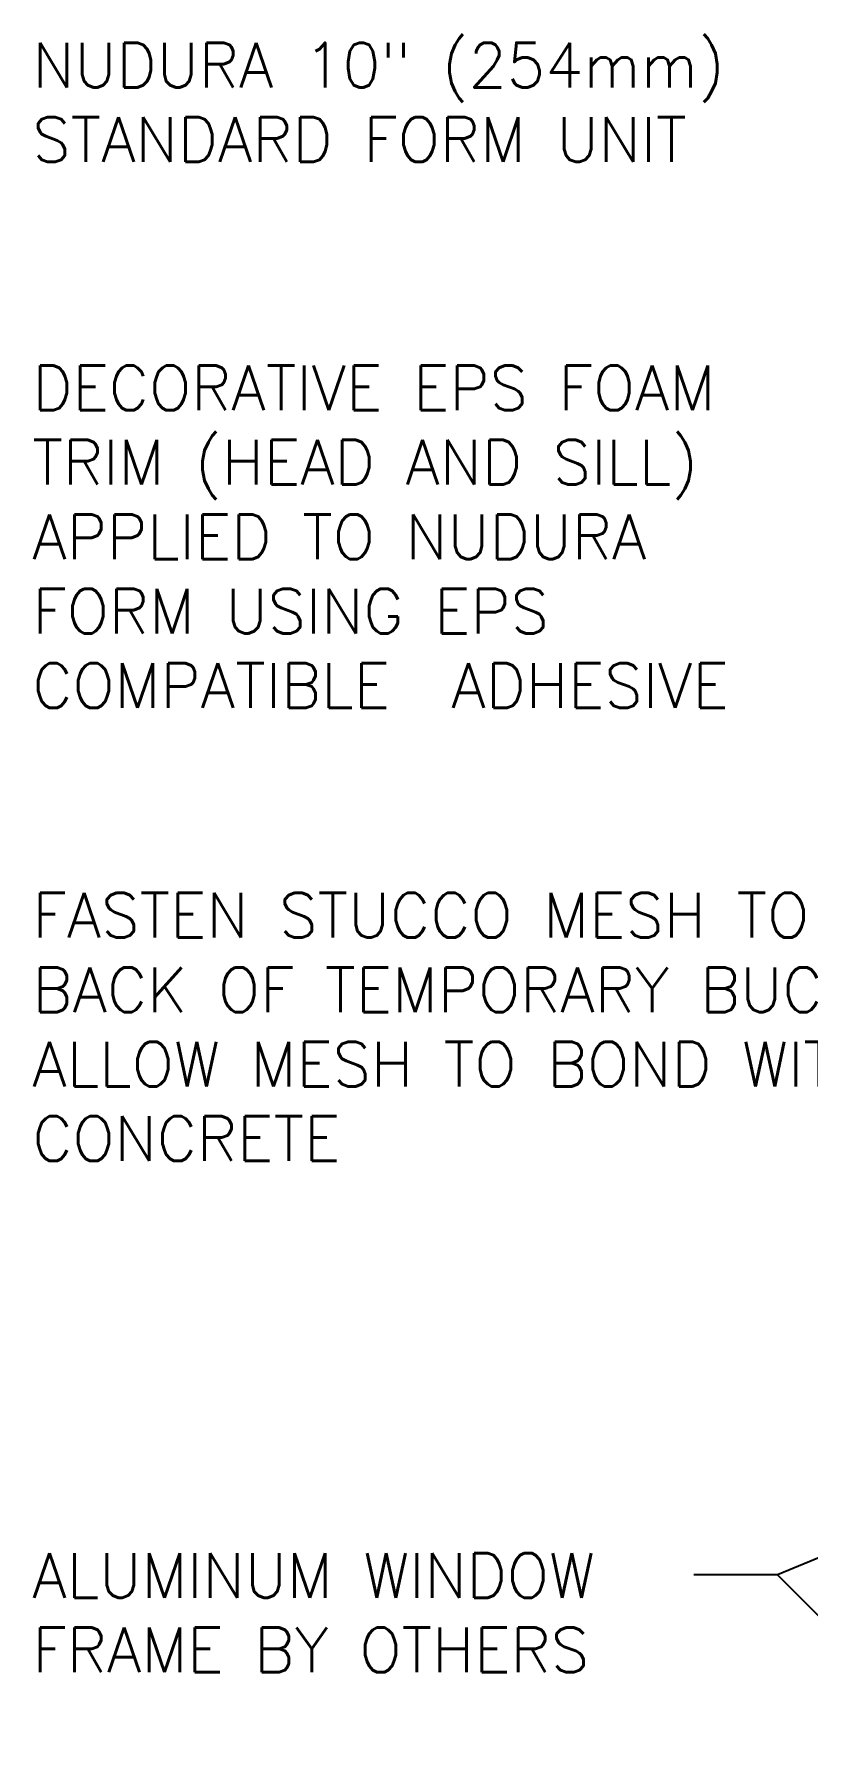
# Model space of a CAD drawing. Header units: inches. Extents: x 2782.4 to 2838.8, y 334.8 to 431.6.
# Drawn here: x 2782.36 to 2794.84, y 403.04 to 430.68 of the extents above; entities that cross this region are included whole.
import ezdxf

# ---------------------------------------------------------------- set-up
doc = ezdxf.new("R2010")
doc.units = ezdxf.units.IN
doc.header["$LTSCALE"] = 0.5
doc.header["$MEASUREMENT"] = 0
doc.layers.add('TEXT', color=4, linetype='CONTINUOUS')
doc.styles.add('DIM', font='romans.shx', dxfattribs={"width": 0.7})
doc.styles.get("Standard").update_dxf_attribs({"font": 'romans.shx'})
doc.dimstyles.new('ext_12', dxfattribs={"dimscale": 12, "dimtxt": 0.09375, "dimasz": 0.09375, "dimexe": 0.09375, "dimexo": 0.0625, "dimgap": 0.0625, "dimtad": 1, "dimdec": 1, "dimzin": 3, "dimdsep": 46, "dimlunit": 4, "dimtxsty": 'DIM', "dimcen": 0.09, "dimdle": 0.09375, "dimclrt": 4, "dimadec": 0, "dimazin": 0, "dimtfac": 1, "dimtdec": 1, "dimtmove": 2, "dimatfit": 3, "dimfxl": 1, "dimfrac": 2, "dimtolj": 1, "dimtzin": 0, "dimarcsym": 0})

msp = doc.modelspace()

# ---------------------------------------------------------------- texts
at = {"layer": 'TEXT', "char_height": 0.72}
for s, insert, width, attachment_point in [('NUDURA 10" (254mm) STANDARD FORM UNIT ', (2782.333, 429.579), 16.55925, 4), ('DECORATIVE EPS FOAM TRIM (HEAD AND SILL) APPLIED TO NUDURA FORM USING EPS COMPATIBLE  ADHESIVE ', (2782.333, 422.572), 12.50563, 4), ('FASTEN STUCCO MESH TO BACK OF TEMPORARY BUCK TO ALLOW MESH TO BOND WITH CONCRETE', (2782.333, 414.665), 16.55925, 4), ('ALUMINUM WINDOW FRAME BY OTHERS', (2782.333, 406.177), 12.27646, 1)]:
    msp.add_mtext(s, dxfattribs=dict(at, insert=insert, width=width, attachment_point=attachment_point))

# ---------------------------------------------------------------- leaders
at = {"layer": 'TEXT'}
for points in [[(2804.708, 410.142), (2794.352, 405.827), (2793.002, 405.827)], [(2805.679, 394.444), (2794.352, 405.827), (2793.002, 405.827)]]:
    msp.add_leader(points, dimstyle='ext_12', override={"dimgap": 0.0625, "dimtad": 0}, dxfattribs=at)

doc.saveas('drawing.dxf')
